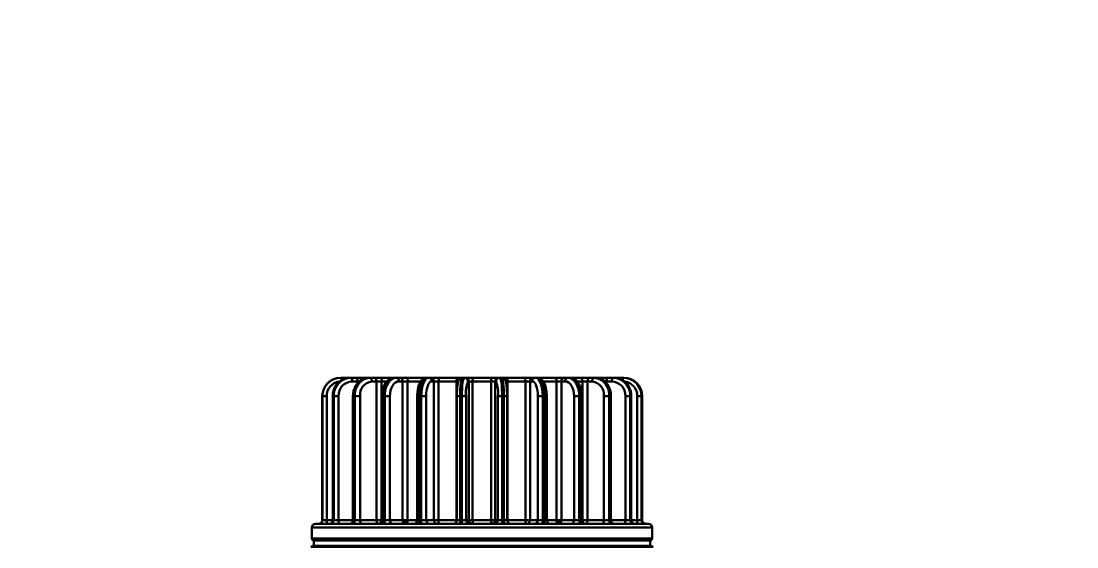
# Model space of a CAD drawing. Header units: millimetres. Extents: x 8 to 22425, y -1213 to 4973.
# Drawn here: x 2207.7 to 2493.1, y 1327.1 to 1469.3 of the extents above; entities that cross this region are included whole.
import ezdxf

# ---------------------------------------------------------------- set-up
doc = ezdxf.new("R2010")
doc.units = ezdxf.units.MM
doc.header["$PDSIZE"] = -1
doc.styles.get("Standard").update_dxf_attribs({"font": 'hyswlongfangsong.ttf'})
doc.dimstyles.new('ISO-25', dxfattribs={"dimscale": 25, "dimtxt": 3.5, "dimasz": 1.6, "dimexe": 1.25, "dimexo": 0.625, "dimtad": 1, "dimdec": 0, "dimzin": 9, "dimdsep": 46, "dimtxsty": 'Standard', "dimcen": 2.5, "dimadec": 0, "dimazin": 2, "dimtfac": 1, "dimtdec": 0, "dimtofl": 0, "dimtmove": 0, "dimatfit": 3, "dimfxl": 1, "dimarcsym": 0})

# ---------------------------------------------------------------- blocks, each defined once
blk = doc.blocks.new('*D104')
at = {"color": 0, "lineweight": -2, "transparency": 16777216}
blk.add_line((1084.44, 1294.96), (808.66, 1351.99), dxfattribs=at)
at = {"color": 0, "transparency": 16777216}
blk.add_solid([(810.01, 1358.52), (807.31, 1345.46), (769.48, 1360.09)], dxfattribs=at)
at = {"layer": 'Defpoints', "color": 0, "transparency": 16777216}
for p in [(769.48, 1360.09), (2482.24, 1005.88)]:
    blk.add_point(p, dxfattribs=at)
at = {"color": 0, "transparency": 16777216, "insert": (978.16, 1377.57), "char_height": 87.5, "attachment_point": 5, "rotation": 348.3156}
blk.add_mtext('R1749', dxfattribs=at)
blk = doc.blocks.new('*D152')
at = {"color": 0, "lineweight": -2, "transparency": 16777216}
blk.add_line((2450.69, 1005.88), (1713.38, 1005.88), dxfattribs=at)
blk.add_arc((2482.24, 1005.88), 737.61, 33.10748, 176.89252, dxfattribs=at)
at = {"color": 0, "transparency": 16777216}
for points in [[(3105.78, 1412.26), (3094.42, 1405.29), (3121.03, 1374.69)], [(1752.38, 1045.69), (1739.05, 1046.05), (1744.63, 1005.88)]]:
    blk.add_solid(points, dxfattribs=at)
at = {"layer": 'Defpoints', "color": 0, "transparency": 16777216}
for p in [(3996.92, 1880.38), (2610.33, 1732.29), (3006.19, 1308.38), (2466.32, 1005.88), (2482.24, 1005.88)]:
    blk.add_point(p, dxfattribs=at)
at = {"color": 0, "transparency": 16777216, "insert": (2216.04, 1757.1), "char_height": 87.5, "attachment_point": 5, "rotation": 19.5125}
blk.add_mtext('150°', dxfattribs=at)
blk = doc.blocks.new('*D154')
at = {"color": 0, "lineweight": -2, "transparency": 16777216}
for p, q in [((1471.02, 1400.45), (1881.36, 1240.34)), ((2482.24, 943.38), (2482.24, 1068.38)), ((2419.74, 1005.88), (2544.74, 1005.88))]:
    blk.add_line(p, q, dxfattribs=at)
at = {"color": 0, "transparency": 16777216}
blk.add_solid([(1883.79, 1246.55), (1878.94, 1234.13), (1918.63, 1225.8)], dxfattribs=at)
at = {"layer": 'Defpoints', "color": 0, "transparency": 16777216}
for p in [(1918.63, 1225.8), (2482.24, 1005.88)]:
    blk.add_point(p, dxfattribs=at)
at = {"color": 0, "transparency": 16777216, "insert": (1584.17, 1420.04), "char_height": 87.5, "attachment_point": 5, "rotation": 338.6848}
blk.add_mtext('R605', dxfattribs=at)

msp = doc.modelspace()

# ---------------------------------------------------------------- linework, layer by layer
at = {"color": 161, "lineweight": 30, "true_color": 0x67adff}
for p, q in [((2294.04, 1372.88), (2294.1, 1372.88)), ((2294.1, 1372.88), (2295.66, 1372.88)), ((2295.66, 1372.88), (2296.58, 1372.88)), ((2295.74, 1372.8), (2296.58, 1372.88)), ((2296.77, 1372.88), (2295.92, 1372.8)), ((2296.58, 1372.88), (2296.77, 1372.88)), ((2296.77, 1372.88), (2298.22, 1372.88)), ((2298.22, 1372.88), (2300.78, 1372.88)), ((2300.78, 1372.88), (2301.48, 1372.88)), ((2301.55, 1372.88), (2301.85, 1372.88)), ((2301.85, 1372.88), (2303.09, 1372.88)), ((2303.09, 1372.88), (2305.82, 1372.88)), ((2305.82, 1372.88), (2308.57, 1372.88)), ((2308.61, 1372.88), (2309, 1372.88)), ((2309, 1372.88), (2309.96, 1372.88)), ((2309.96, 1372.88), (2312.66, 1372.88)), ((2312.66, 1372.88), (2316.91, 1372.88)), ((2316.91, 1372.88), (2317.28, 1372.88)), ((2317.28, 1372.88), (2317.74, 1372.88)), ((2317.74, 1372.88), (2318.34, 1372.88)), ((2318.34, 1372.88), (2320.84, 1372.88)), ((2320.84, 1372.88), (2325.57, 1372.88)), ((2325.57, 1372.88), (2326.97, 1372.88)), ((2326.97, 1372.88), (2327.46, 1372.88)), ((2327.46, 1372.88), (2327.67, 1372.88)), ((2327.67, 1372.88), (2329.79, 1372.88)), ((2329.79, 1372.88), (2334.69, 1372.88)), ((2334.69, 1372.88), (2336.81, 1372.88)), ((2336.81, 1372.88), (2337.02, 1372.88)), ((2337.02, 1372.88), (2337.51, 1372.88)), ((2337.51, 1372.88), (2338.91, 1372.88)), ((2338.91, 1372.88), (2343.64, 1372.88)), ((2343.64, 1372.88), (2346.14, 1372.88)), ((2346.14, 1372.88), (2346.74, 1372.88)), ((2346.74, 1372.88), (2347.21, 1372.88)), ((2347.21, 1372.88), (2347.58, 1372.88)), ((2347.58, 1372.88), (2351.82, 1372.88)), ((2351.82, 1372.88), (2354.53, 1372.88)), ((2354.53, 1372.88), (2355.48, 1372.88)), ((2355.48, 1372.88), (2355.88, 1372.88)), ((2355.91, 1372.88), (2358.66, 1372.88)), ((2358.66, 1372.88), (2361.39, 1372.88)), ((2361.39, 1372.88), (2362.63, 1372.88)), ((2362.63, 1372.88), (2362.94, 1372.88)), ((2362.94, 1372.88), (2363.7, 1372.88)), ((2363.7, 1372.88), (2366.27, 1372.88)), ((2366.27, 1372.88), (2367.71, 1372.88)), ((2367.71, 1372.88), (2367.91, 1372.88)), ((2368.6, 1372.79), (2367.71, 1372.88)), ((2367.91, 1372.88), (2368.82, 1372.88)), ((2368.82, 1372.88), (2370.38, 1372.88)), ((2370.38, 1372.88), (2370.58, 1372.88)), ((2297.15, 1371.88), (2298.6, 1371.88)), ((2298.6, 1371.88), (2298.6, 1371.38)), ((2298.6, 1371.88), (2299.04, 1371.88)), ((2302.46, 1371.88), (2303.7, 1371.88)), ((2303.7, 1371.88), (2303.7, 1334.38)), ((2303.7, 1371.88), (2305.07, 1371.88)), ((2305.07, 1334.38), (2305.07, 1371.88)), ((2305.07, 1371.88), (2306.46, 1371.88)), ((2309.8, 1371.88), (2310.75, 1371.88)), ((2310.75, 1371.88), (2310.75, 1334.38)), ((2310.75, 1371.88), (2312.1, 1371.88)), ((2312.1, 1334.38), (2312.1, 1371.88)), ((2312.1, 1371.88), (2315.64, 1371.88)), ((2318.66, 1371.88), (2319.26, 1371.88)), ((2319.26, 1371.88), (2319.26, 1334.38)), ((2319.26, 1371.88), (2320.51, 1371.88)), ((2320.51, 1334.38), (2320.51, 1371.88)), ((2320.51, 1371.88), (2325.38, 1371.88)), ((2325.38, 1371.88), (2325.38, 1334.38)), ((2325.38, 1371.88), (2325.84, 1371.88)), ((2328.46, 1371.88), (2328.66, 1371.88)), ((2328.66, 1371.88), (2328.66, 1334.38)), ((2328.66, 1371.88), (2329.72, 1371.88)), ((2329.72, 1334.38), (2329.72, 1371.88)), ((2329.72, 1371.88), (2334.76, 1371.88)), ((2334.76, 1371.88), (2335.82, 1371.88)), ((2334.76, 1371.88), (2334.76, 1334.38)), ((2335.82, 1334.38), (2335.82, 1371.88)), ((2335.82, 1371.88), (2336.03, 1371.88)), ((2338.64, 1371.88), (2339.1, 1371.88)), ((2339.1, 1334.38), (2339.1, 1371.88)), ((2339.1, 1371.88), (2343.97, 1371.88)), ((2343.97, 1371.88), (2343.97, 1334.38)), ((2343.97, 1371.88), (2345.22, 1371.88)), ((2345.22, 1334.38), (2345.22, 1371.88)), ((2345.22, 1371.88), (2345.82, 1371.88)), ((2348.82, 1371.88), (2352.38, 1371.88)), ((2352.38, 1371.88), (2352.38, 1334.38)), ((2352.38, 1371.88), (2353.73, 1371.88)), ((2353.73, 1334.38), (2353.73, 1371.88)), ((2353.73, 1371.88), (2354.69, 1371.88)), ((2358.02, 1371.88), (2359.42, 1371.88)), ((2359.42, 1371.88), (2359.42, 1334.38)), ((2359.42, 1371.88), (2360.78, 1371.88)), ((2360.78, 1334.38), (2360.78, 1371.88)), ((2360.78, 1371.88), (2362.02, 1371.88)), ((2365.43, 1371.88), (2365.88, 1371.88)), ((2365.88, 1371.88), (2367.33, 1371.88)), ((2365.88, 1371.37), (2365.88, 1371.88)), ((2289.07, 1367.88), (2289.07, 1334.38)), ((2289.07, 1367.88), (2289.08, 1367.88)), ((2289.08, 1367.88), (2289.15, 1367.88)), ((2289.08, 1334.38), (2289.08, 1367.88)), ((2289.15, 1367.88), (2290.27, 1367.88)), ((2289.15, 1367.88), (2289.15, 1334.38)), ((2290.27, 1334.38), (2290.27, 1367.88)), ((2291.88, 1367.88), (2291.88, 1334.38)), ((2291.88, 1367.88), (2291.96, 1367.88)), ((2291.96, 1334.38), (2291.96, 1367.88)), ((2291.96, 1367.88), (2292.15, 1367.88)), ((2292.15, 1367.88), (2293.45, 1367.88)), ((2292.15, 1367.88), (2292.15, 1334.38)), ((2293.45, 1334.38), (2293.45, 1367.88)), ((2297.37, 1367.88), (2297.37, 1334.38)), ((2297.37, 1367.88), (2297.58, 1367.88)), ((2297.58, 1367.88), (2297.88, 1367.88)), ((2297.58, 1334.38), (2297.58, 1367.88)), ((2297.88, 1367.88), (2299.28, 1367.88)), ((2297.88, 1367.88), (2297.88, 1334.38)), ((2299.28, 1334.38), (2299.28, 1367.88)), ((2305.17, 1367.88), (2305.17, 1334.38)), ((2305.17, 1367.88), (2305.56, 1367.88)), ((2305.56, 1367.88), (2305.96, 1367.88)), ((2305.56, 1334.38), (2305.56, 1367.88)), ((2305.96, 1367.88), (2305.96, 1334.38)), ((2305.96, 1367.88), (2307.36, 1367.88)), ((2307.36, 1334.38), (2307.36, 1367.88)), ((2314.75, 1367.88), (2314.75, 1334.38)), ((2314.75, 1367.88), (2315.36, 1367.88)), ((2315.36, 1367.88), (2315.83, 1367.88)), ((2315.36, 1334.38), (2315.36, 1367.88)), ((2315.83, 1367.88), (2317.13, 1367.88)), ((2315.83, 1367.88), (2315.83, 1334.38)), ((2317.13, 1334.38), (2317.13, 1367.88)), ((2325.45, 1367.88), (2325.45, 1334.38)), ((2325.45, 1367.88), (2326.32, 1367.88)), ((2326.32, 1334.38), (2326.32, 1367.88)), ((2326.32, 1367.88), (2326.81, 1367.88)), ((2326.81, 1367.88), (2327.93, 1367.88)), ((2326.81, 1367.88), (2326.81, 1334.38)), ((2327.93, 1334.38), (2327.93, 1367.88)), ((2336.55, 1367.88), (2337.67, 1367.88)), ((2336.55, 1367.88), (2336.55, 1334.38)), ((2337.67, 1334.38), (2337.67, 1367.88)), ((2337.67, 1367.88), (2338.17, 1367.88)), ((2338.17, 1367.88), (2338.17, 1334.38)), ((2338.17, 1367.88), (2339.04, 1367.88)), ((2339.04, 1334.38), (2339.04, 1367.88)), ((2347.35, 1367.88), (2348.66, 1367.88)), ((2347.35, 1367.88), (2347.35, 1334.38)), ((2348.66, 1334.38), (2348.66, 1367.88)), ((2348.66, 1367.88), (2349.12, 1367.88)), ((2349.12, 1367.88), (2349.12, 1334.38)), ((2349.12, 1367.88), (2349.74, 1367.88)), ((2349.74, 1334.38), (2349.74, 1367.88)), ((2357.12, 1367.88), (2357.12, 1334.38)), ((2357.12, 1367.88), (2358.52, 1367.88)), ((2358.52, 1334.38), (2358.52, 1367.88)), ((2358.52, 1367.88), (2358.92, 1367.88)), ((2358.92, 1367.88), (2358.92, 1334.38)), ((2358.92, 1367.88), (2359.31, 1367.88)), ((2359.31, 1334.38), (2359.31, 1367.88)), ((2365.2, 1367.88), (2366.6, 1367.88)), ((2365.2, 1367.88), (2365.2, 1334.38)), ((2366.6, 1334.38), (2366.6, 1367.88)), ((2366.6, 1367.88), (2366.9, 1367.88)), ((2366.9, 1367.88), (2366.9, 1334.38)), ((2366.9, 1367.88), (2367.11, 1367.88)), ((2367.11, 1334.38), (2367.11, 1367.88)), ((2371.03, 1367.88), (2372.33, 1367.88)), ((2371.03, 1367.88), (2371.03, 1334.38)), ((2372.33, 1334.38), (2372.33, 1367.88)), ((2372.33, 1367.88), (2372.53, 1367.88)), ((2372.53, 1367.88), (2372.53, 1334.38)), ((2372.53, 1367.88), (2372.6, 1367.88)), ((2372.6, 1334.38), (2372.6, 1367.88)), ((2374.21, 1367.88), (2375.34, 1367.88)), ((2374.21, 1367.88), (2374.21, 1334.38)), ((2375.34, 1334.38), (2375.34, 1367.88)), ((2375.34, 1367.88), (2375.53, 1367.88)), ((2375.53, 1334.38), (2375.53, 1367.88)), ((2287.24, 1333.38), (2377.24, 1333.38)), ((2289.08, 1334.38), (2289.07, 1334.38)), ((2289.15, 1334.38), (2289.08, 1334.38)), ((2290.27, 1334.38), (2289.15, 1334.38)), ((2291.88, 1334.38), (2290.27, 1334.38)), ((2291.96, 1334.38), (2291.88, 1334.38)), ((2292.15, 1334.38), (2291.96, 1334.38)), ((2293.45, 1334.38), (2292.15, 1334.38)), ((2297.37, 1334.38), (2293.45, 1334.38)), ((2297.58, 1334.38), (2297.37, 1334.38)), ((2297.88, 1334.38), (2297.58, 1334.38)), ((2299.28, 1334.38), (2297.88, 1334.38)), ((2303.7, 1334.38), (2299.28, 1334.38)), ((2305.07, 1334.38), (2303.7, 1334.38)), ((2305.56, 1334.38), (2305.17, 1334.38)), ((2305.96, 1334.38), (2305.56, 1334.38)), ((2307.36, 1334.38), (2305.96, 1334.38)), ((2310.75, 1334.38), (2307.36, 1334.38)), ((2312.1, 1334.38), (2310.75, 1334.38)), ((2311.74, 1334.38), (2311.74, 1333.45)), ((2314.75, 1334.38), (2312.1, 1334.38)), ((2315.36, 1334.38), (2314.75, 1334.38)), ((2315.83, 1334.38), (2315.36, 1334.38)), ((2317.13, 1334.38), (2315.83, 1334.38)), ((2319.26, 1334.38), (2317.13, 1334.38)), ((2320.51, 1334.38), (2319.26, 1334.38)), ((2325.38, 1334.38), (2320.51, 1334.38)), ((2325.45, 1334.38), (2325.38, 1334.38)), ((2326.32, 1334.38), (2325.45, 1334.38)), ((2326.81, 1334.38), (2326.32, 1334.38)), ((2327.93, 1334.38), (2326.81, 1334.38)), ((2328.66, 1334.38), (2327.93, 1334.38)), ((2329.72, 1334.38), (2328.66, 1334.38)), ((2334.76, 1334.38), (2329.72, 1334.38)), ((2335.82, 1334.38), (2334.76, 1334.38)), ((2336.55, 1334.38), (2335.82, 1334.38)), ((2337.67, 1334.38), (2336.55, 1334.38)), ((2338.17, 1334.38), (2337.67, 1334.38)), ((2339.04, 1334.38), (2338.17, 1334.38)), ((2339.1, 1334.38), (2339.04, 1334.38)), ((2343.97, 1334.38), (2339.1, 1334.38)), ((2345.22, 1334.38), (2343.97, 1334.38)), ((2347.35, 1334.38), (2345.22, 1334.38)), ((2348.66, 1334.38), (2347.35, 1334.38)), ((2349.12, 1334.38), (2348.66, 1334.38)), ((2349.74, 1334.38), (2349.12, 1334.38)), ((2352.38, 1334.38), (2349.74, 1334.38)), ((2353.73, 1334.38), (2352.38, 1334.38)), ((2352.74, 1333.45), (2352.74, 1334.38)), ((2357.12, 1334.38), (2353.73, 1334.38)), ((2358.52, 1334.38), (2357.12, 1334.38)), ((2358.92, 1334.38), (2358.52, 1334.38)), ((2359.31, 1334.38), (2358.92, 1334.38)), ((2360.78, 1334.38), (2359.42, 1334.38)), ((2365.2, 1334.38), (2360.78, 1334.38)), ((2366.6, 1334.38), (2365.2, 1334.38)), ((2366.9, 1334.38), (2366.6, 1334.38)), ((2367.11, 1334.38), (2366.9, 1334.38)), ((2371.03, 1334.38), (2367.11, 1334.38)), ((2372.33, 1334.38), (2371.03, 1334.38)), ((2372.53, 1334.38), (2372.33, 1334.38)), ((2372.6, 1334.38), (2372.53, 1334.38)), ((2374.21, 1334.38), (2372.6, 1334.38)), ((2375.34, 1334.38), (2374.21, 1334.38)), ((2375.53, 1334.38), (2375.34, 1334.38)), ((2286.24, 1332.38), (2378.24, 1332.38)), ((2286.24, 1329.38), (2286.24, 1332.38)), ((2378.24, 1329.38), (2378.24, 1332.38)), ((2286, 1327.13), (2378.48, 1327.13)), ((2378.24, 1329.38), (2286.24, 1329.38)), ((2286.46, 1327.38), (2378.02, 1327.38)), ((2377.74, 1328.88), (2286.74, 1328.88)), ((2286.74, 1328.88), (2286.74, 1327.38)), ((2377.74, 1328.88), (2377.74, 1327.38))]:
    msp.add_line(p, q, dxfattribs=at)
at = {"color": 161, "lineweight": 30, "true_color": 0x67adff, "flags": 128}
for points in [[(2297.15, 1371.88), (2297.14, 1372.08), (2297.12, 1372.27), (2297.09, 1372.44), (2297.04, 1372.59), (2296.98, 1372.71), (2296.91, 1372.81), (2296.84, 1372.86), (2296.77, 1372.88)], [(2298.22, 1372.88), (2298.29, 1372.86), (2298.36, 1372.81), (2298.43, 1372.71), (2298.49, 1372.59), (2298.53, 1372.44), (2298.57, 1372.27), (2298.59, 1372.08), (2298.6, 1371.88)], [(2302.46, 1371.88), (2302.45, 1372.08), (2302.41, 1372.27), (2302.36, 1372.44), (2302.28, 1372.59), (2302.19, 1372.71), (2302.08, 1372.81), (2301.97, 1372.86), (2301.85, 1372.88)], [(2303.09, 1372.88), (2303.21, 1372.86), (2303.33, 1372.81), (2303.43, 1372.71), (2303.52, 1372.59), (2303.6, 1372.44), (2303.66, 1372.27), (2303.69, 1372.08), (2303.7, 1371.88)], [(2305.56, 1367.88), (2305.62, 1368.86), (2305.79, 1369.8), (2306.07, 1370.66), (2306.45, 1371.42), (2306.91, 1372.04), (2307.44, 1372.5), (2308.01, 1372.79), (2308.61, 1372.88)], [(2309, 1372.88), (2308.41, 1372.79), (2307.84, 1372.5), (2307.31, 1372.04), (2306.85, 1371.42), (2306.47, 1370.66), (2306.19, 1369.8), (2306.02, 1368.86), (2305.96, 1367.88)], [(2312.66, 1372.88), (2312.55, 1372.86), (2312.45, 1372.81), (2312.35, 1372.71), (2312.27, 1372.59), (2312.2, 1372.44), (2312.15, 1372.27), (2312.11, 1372.08), (2312.1, 1371.88)], [(2315.36, 1367.88), (2315.4, 1368.86), (2315.51, 1369.8), (2315.69, 1370.66), (2315.92, 1371.42), (2316.21, 1372.04), (2316.54, 1372.5), (2316.9, 1372.79), (2317.28, 1372.88)], [(2317.74, 1372.88), (2317.37, 1372.79), (2317.01, 1372.5), (2316.68, 1372.04), (2316.39, 1371.42), (2316.15, 1370.66), (2315.97, 1369.8), (2315.86, 1368.86), (2315.83, 1367.88)], [(2320.84, 1372.88), (2320.77, 1372.86), (2320.71, 1372.81), (2320.66, 1372.71), (2320.61, 1372.59), (2320.57, 1372.44), (2320.54, 1372.27), (2320.52, 1372.08), (2320.51, 1371.88)], [(2326.32, 1367.88), (2326.33, 1368.86), (2326.37, 1369.8), (2326.43, 1370.66), (2326.51, 1371.42), (2326.61, 1372.04), (2326.72, 1372.5), (2326.84, 1372.79), (2326.97, 1372.88)], [(2327.46, 1372.88), (2327.34, 1372.79), (2327.21, 1372.5), (2327.1, 1372.04), (2327, 1371.42), (2326.92, 1370.66), (2326.86, 1369.8), (2326.82, 1368.86), (2326.81, 1367.88)], [(2337.67, 1367.88), (2337.66, 1368.86), (2337.62, 1369.8), (2337.56, 1370.66), (2337.48, 1371.42), (2337.38, 1372.04), (2337.27, 1372.5), (2337.15, 1372.79), (2337.02, 1372.88)], [(2337.51, 1372.88), (2337.64, 1372.79), (2337.76, 1372.5), (2337.88, 1372.04), (2337.98, 1371.42), (2338.06, 1370.66), (2338.12, 1369.8), (2338.15, 1368.86), (2338.17, 1367.88)], [(2343.64, 1372.88), (2343.71, 1372.86), (2343.77, 1372.81), (2343.83, 1372.71), (2343.87, 1372.59), (2343.91, 1372.44), (2343.95, 1372.27), (2343.96, 1372.08), (2343.97, 1371.88)], [(2348.66, 1367.88), (2348.62, 1368.86), (2348.51, 1369.8), (2348.33, 1370.66), (2348.1, 1371.42), (2347.81, 1372.04), (2347.48, 1372.5), (2347.12, 1372.79), (2346.74, 1372.88)], [(2347.21, 1372.88), (2347.58, 1372.79), (2347.94, 1372.5), (2348.27, 1372.04), (2348.56, 1371.42), (2348.8, 1370.66), (2348.97, 1369.8), (2349.08, 1368.86), (2349.12, 1367.88)], [(2347.54, 1372.82), (2347.39, 1372.86), (2347.21, 1372.88)], [(2351.82, 1372.88), (2351.93, 1372.86), (2352.03, 1372.81), (2352.13, 1372.71), (2352.22, 1372.59), (2352.29, 1372.44), (2352.34, 1372.27), (2352.37, 1372.08), (2352.38, 1371.88)], [(2358.52, 1367.88), (2358.47, 1368.86), (2358.29, 1369.8), (2358.01, 1370.66), (2357.63, 1371.42), (2357.17, 1372.04), (2356.65, 1372.5), (2356.07, 1372.79), (2355.48, 1372.88)], [(2355.88, 1372.88), (2356.47, 1372.79), (2357.04, 1372.5), (2357.57, 1372.04), (2358.03, 1371.42), (2358.41, 1370.66), (2358.69, 1369.8), (2358.86, 1368.86), (2358.92, 1367.88)], [(2360.78, 1371.88), (2360.79, 1372.08), (2360.83, 1372.27), (2360.88, 1372.44), (2360.96, 1372.59), (2361.05, 1372.71), (2361.16, 1372.81), (2361.27, 1372.86), (2361.39, 1372.88)], [(2362.63, 1372.88), (2362.51, 1372.86), (2362.4, 1372.81), (2362.3, 1372.71), (2362.2, 1372.59), (2362.13, 1372.44), (2362.07, 1372.27), (2362.04, 1372.08), (2362.02, 1371.88)], [(2365.88, 1371.88), (2365.89, 1372.08), (2365.91, 1372.27), (2365.95, 1372.44), (2366, 1372.59), (2366.05, 1372.71), (2366.12, 1372.81), (2366.19, 1372.86), (2366.27, 1372.88)], [(2367.71, 1372.88), (2367.64, 1372.86), (2367.57, 1372.81), (2367.5, 1372.71), (2367.44, 1372.59), (2367.4, 1372.44), (2367.36, 1372.27), (2367.34, 1372.08), (2367.33, 1371.88)], [(2367.91, 1372.88), (2368.81, 1372.79), (2368.81, 1372.79)], [(2309.8, 1371.88), (2309.32, 1371.81), (2308.86, 1371.58), (2308.44, 1371.21), (2308.07, 1370.71), (2307.77, 1370.1), (2307.55, 1369.41), (2307.41, 1368.66), (2307.36, 1367.88)], [(2318.66, 1371.88), (2318.36, 1371.81), (2318.08, 1371.58), (2317.81, 1371.21), (2317.58, 1370.71), (2317.39, 1370.1), (2317.25, 1369.41), (2317.16, 1368.66), (2317.13, 1367.88)], [(2347.35, 1367.88), (2347.32, 1368.66), (2347.23, 1369.41), (2347.09, 1370.1), (2346.9, 1370.71), (2346.67, 1371.21), (2346.41, 1371.58), (2346.12, 1371.81), (2345.82, 1371.88)], [(2357.12, 1367.88), (2357.08, 1368.66), (2356.94, 1369.41), (2356.71, 1370.1), (2356.41, 1370.71), (2356.04, 1371.21), (2355.62, 1371.58), (2355.16, 1371.81), (2354.69, 1371.88)], [(2288.27, 1333.4), (2288.27, 1333.4), (2288.07, 1333.38)], [(2293.84, 1333.38), (2293.76, 1333.4), (2293.69, 1333.46), (2293.62, 1333.55), (2293.57, 1333.68), (2293.52, 1333.83), (2293.48, 1334), (2293.46, 1334.19), (2293.45, 1334.38)], [(2299.89, 1333.38), (2299.77, 1333.4), (2299.66, 1333.46), (2299.56, 1333.55), (2299.46, 1333.68), (2299.39, 1333.83), (2299.33, 1334), (2299.3, 1334.19), (2299.28, 1334.38)], [(2304.95, 1333.38), (2305.07, 1333.4), (2305.19, 1333.46), (2305.29, 1333.55), (2305.38, 1333.68), (2305.46, 1333.83), (2305.52, 1334), (2305.55, 1334.19), (2305.56, 1334.38)], [(2305.96, 1334.38), (2305.95, 1334.19), (2305.91, 1334), (2305.86, 1333.83), (2305.78, 1333.68), (2305.69, 1333.55), (2305.58, 1333.46), (2305.47, 1333.4), (2305.35, 1333.38)], [(2310.8, 1334.04), (2310.82, 1334.19), (2310.84, 1334.38)], [(2311.54, 1333.38), (2311.65, 1333.4), (2311.76, 1333.46), (2311.85, 1333.55), (2311.94, 1333.68), (2312.01, 1333.83), (2312.06, 1334), (2312.09, 1334.19), (2312.1, 1334.38)], [(2314.98, 1333.38), (2315.06, 1333.4), (2315.13, 1333.46), (2315.19, 1333.55), (2315.25, 1333.68), (2315.3, 1333.83), (2315.33, 1334), (2315.36, 1334.19), (2315.36, 1334.38)], [(2315.83, 1334.38), (2315.82, 1334.19), (2315.8, 1334), (2315.76, 1333.83), (2315.71, 1333.68), (2315.66, 1333.55), (2315.59, 1333.46), (2315.52, 1333.4), (2315.44, 1333.38)], [(2320.19, 1333.38), (2320.25, 1333.4), (2320.31, 1333.46), (2320.37, 1333.55), (2320.42, 1333.68), (2320.46, 1333.83), (2320.49, 1334), (2320.51, 1334.19), (2320.51, 1334.38)], [(2344.3, 1333.38), (2344.23, 1333.4), (2344.17, 1333.46), (2344.11, 1333.55), (2344.07, 1333.68), (2344.02, 1333.83), (2343.99, 1334), (2343.98, 1334.19), (2343.97, 1334.38)], [(2349.04, 1333.38), (2348.97, 1333.4), (2348.89, 1333.46), (2348.83, 1333.55), (2348.77, 1333.68), (2348.72, 1333.83), (2348.69, 1334), (2348.66, 1334.19), (2348.66, 1334.38)], [(2349.12, 1334.38), (2349.13, 1334.19), (2349.15, 1334), (2349.18, 1333.83), (2349.23, 1333.68), (2349.29, 1333.55), (2349.36, 1333.46), (2349.43, 1333.4), (2349.5, 1333.38)], [(2352.94, 1333.38), (2352.83, 1333.4), (2352.72, 1333.46), (2352.63, 1333.55), (2352.54, 1333.68), (2352.47, 1333.83), (2352.42, 1334), (2352.39, 1334.19), (2352.38, 1334.38)], [(2353.68, 1334.04), (2353.66, 1334.19), (2353.65, 1334.38)], [(2359.13, 1333.38), (2359.01, 1333.4), (2358.9, 1333.46), (2358.79, 1333.55), (2358.7, 1333.68), (2358.63, 1333.83), (2358.57, 1334), (2358.54, 1334.19), (2358.52, 1334.38)], [(2358.92, 1334.38), (2358.93, 1334.19), (2358.97, 1334), (2359.02, 1333.83), (2359.1, 1333.68), (2359.19, 1333.55), (2359.3, 1333.46), (2359.41, 1333.4), (2359.53, 1333.38)], [(2365.2, 1334.38), (2365.19, 1334.19), (2365.15, 1334), (2365.1, 1333.83), (2365.02, 1333.68), (2364.93, 1333.55), (2364.82, 1333.46), (2364.71, 1333.4), (2364.59, 1333.38)], [(2371.03, 1334.38), (2371.02, 1334.19), (2371, 1334), (2370.96, 1333.83), (2370.92, 1333.68), (2370.86, 1333.55), (2370.79, 1333.46), (2370.72, 1333.4), (2370.65, 1333.38)]]:
    msp.add_lwpolyline(points, dxfattribs=at)
at = {"lineweight": 30}
msp.add_arc((2482.24, 1005.88), 605, 30, 330, dxfattribs=at)
at = {"color": 161, "lineweight": 30, "true_color": 0x67adff}
for centre, radius, start, end in [((2294.06, 1367.9), 4.98, 90.2473, 180.245), ((2294.12, 1367.9), 4.98, 90.2472, 180.2451), ((2296.84, 1368.04), 4.88, 103.0065, 181.8751), ((2297.03, 1368.04), 4.88, 103.139, 181.8709), ((2293.02, 1372.32), 1.22, 352.7418, 27.1649), ((2302.13, 1368.35), 4.57, 97.3341, 185.8122), ((2302.43, 1368.35), 4.57, 97.3339, 185.8124), ((2300.79, 1372.01), 0.869, 90.9618, 141.0599), ((2305.96, 1371.99), 0.904, 99.0698, 186.8355), ((2308.89, 1371.98), 0.915, 354.1852, 82.6675), ((2309.84, 1371.98), 0.915, 354.1872, 82.6655), ((2316.93, 1372.61), 0.276, 94.672, 140.1311), ((2317.7, 1371.92), 0.964, 357.8237, 87.6442), ((2318.3, 1371.92), 0.964, 357.8223, 87.6447), ((2326.84, 1372.12), 1.47, 149.0157, 189.4056), ((2327.46, 1371.89), 0.996, 359.7545, 89.7525), ((2327.66, 1371.89), 0.996, 359.7545, 89.7525), ((2333.35, 1372.13), 3.63, 168.0646, 183.9282), ((2331.14, 1372.13), 3.63, 356.0754, 11.9318), ((2336.82, 1371.89), 0.996, 90.247, 180.2469), ((2337.02, 1371.89), 0.996, 90.247, 180.2469), ((2337.65, 1372.12), 1.47, 350.5956, 30.9831), ((2346.18, 1371.92), 0.964, 92.3558, 182.1763), ((2346.78, 1371.92), 0.964, 92.3567, 182.1763), ((2347.55, 1372.6), 0.28, 38.3698, 85.1115), ((2354.64, 1371.98), 0.915, 97.3331, 185.8142), ((2355.6, 1371.98), 0.915, 97.3345, 185.8128), ((2358.52, 1371.99), 0.904, 353.1665, 80.9293), ((2362.05, 1368.35), 4.57, 354.1878, 82.6659), ((2362.35, 1368.35), 4.57, 354.1878, 82.666), ((2363.69, 1372.01), 0.869, 39.0632, 89.0368), ((2367.45, 1368.04), 4.89, 358.1409, 76.4419), ((2368.91, 1372.77), 0.14, 127.1456, 170.3188), ((2367.58, 1368), 4.94, 358.6616, 75.6245), ((2371.88, 1372.25), 1.62, 157.1581, 182.9807), ((2370.36, 1367.9), 4.98, 359.755, 89.7528), ((2370.55, 1367.9), 4.98, 359.7549, 89.7529), ((2294.26, 1367.9), 3.99, 99.1581, 180.2186), ((2297.31, 1368.03), 3.86, 92.3549, 182.1764), ((2302.93, 1368.25), 3.66, 97.3333, 185.8127), ((2335.99, 1368.87), 8.11, 158.1668, 186.9599), ((2328.5, 1368.87), 8.11, 353.0406, 21.8326), ((2361.56, 1368.25), 3.66, 354.1873, 82.6668), ((2367.17, 1368.03), 3.86, 357.8236, 87.6451), ((2370.23, 1367.9), 3.99, 359.7814, 80.8814), ((2287.24, 1332.38), 1, 90, 180), ((2288.09, 1334.38), 0.996, 270.2475, 0.2438), ((2288.15, 1334.38), 0.996, 270.2475, 0.2438), ((2288.07, 1334.38), 1, 291.6168, 0), ((2292.28, 1334.14), 2.03, 173.0413, 201.8313), ((2290.88, 1334.38), 1, 270, 0), ((2290.99, 1334.35), 0.964, 272.3553, 2.176), ((2291.18, 1334.35), 0.964, 272.3553, 2.176), ((2296.37, 1334.38), 1, 270, 0), ((2296.67, 1334.29), 0.915, 277.334, 5.8116), ((2296.97, 1334.29), 0.915, 277.3344, 5.8112), ((2304.61, 1334.23), 0.918, 170.7245, 247.5693), ((2304.17, 1334.38), 1, 270, 0), ((2303.94, 1334.35), 1.12, 315.528, 1.5809), ((2308.27, 1334.29), 0.915, 174.1888, 262.6656), ((2311.66, 1334.29), 0.915, 174.1884, 262.666), ((2310.24, 1334.38), 1, 316.5792, 0), ((2313.75, 1334.38), 1, 270, 0), ((2318.1, 1334.35), 0.964, 177.824, 267.6447), ((2320.23, 1334.35), 0.964, 177.8254, 267.6442), ((2324.45, 1334.38), 1, 270, 0), ((2320.58, 1334.37), 4.8, 355.4042, 0.1127), ((2324.3, 1334.14), 2.03, 338.1661, 6.9614), ((2324.8, 1334.14), 2.03, 338.1674, 6.9584), ((2328.93, 1334.38), 0.996, 179.7562, 269.7525), ((2329.66, 1334.38), 0.996, 179.7548, 269.7538), ((2326.1, 1334.13), 3.63, 348.0682, 3.9244), ((2338.38, 1334.13), 3.63, 176.072, 191.9354), ((2334.83, 1334.38), 0.996, 270.2475, 0.2438), ((2335.55, 1334.38), 0.996, 270.2475, 0.2438), ((2339.68, 1334.14), 2.03, 173.0413, 201.8313), ((2340.18, 1334.14), 2.03, 173.0416, 201.8326), ((2340.04, 1334.38), 1, 180, 270), ((2343.9, 1334.37), 4.8, 179.8873, 184.5958), ((2344.26, 1334.35), 0.964, 272.3553, 2.176), ((2346.39, 1334.35), 0.964, 272.3558, 2.1746), ((2350.74, 1334.38), 1, 180, 270), ((2352.82, 1334.29), 0.915, 277.3344, 5.8112), ((2354.24, 1334.38), 1, 180, 223.4208), ((2356.21, 1334.29), 0.915, 277.334, 5.8116), ((2360.31, 1334.38), 1, 180, 270), ((2360.53, 1334.35), 1.11, 178.1225, 224.7686), ((2359.87, 1334.23), 0.918, 292.4328, 9.2735), ((2367.51, 1334.29), 0.915, 174.1878, 262.6666), ((2367.81, 1334.29), 0.915, 174.188, 262.6663), ((2368.11, 1334.38), 1, 180, 270), ((2373.3, 1334.35), 0.964, 177.8247, 267.6445), ((2373.49, 1334.35), 0.964, 177.8247, 267.6445), ((2373.6, 1334.38), 1, 180, 270), ((2372.2, 1334.14), 2.03, 338.1687, 6.9579), ((2376.33, 1334.38), 0.996, 179.7555, 269.7532), ((2376.53, 1334.38), 0.996, 179.7562, 269.7525), ((2377.24, 1332.38), 1, 0, 90), ((2288.64, 1322.88), 5, 115.8419, 121.7883), ((2286.74, 1329.38), 0.5, 180, 270), ((2377.74, 1329.38), 0.5, 270, 0), ((2375.84, 1322.88), 5, 58.2117, 64.1581)]:
    msp.add_arc(centre, radius, start, end, dxfattribs=at)
for points, knots in [([(2295.71, 1372.78), (2295.39, 1372.7), (2294.67, 1372.52), (2293.7, 1371.9), (2292.85, 1371.02), (2292.24, 1369.94), (2291.93, 1368.86), (2291.89, 1368.16), (2291.88, 1367.88)], [0, 0, 0, 0, 0.153335, 0.333427, 0.514055, 0.695594, 0.878104, 1, 1, 1, 1]), ([(2301.55, 1372.88), (2301.33, 1372.87), (2300.76, 1372.84), (2299.88, 1372.52), (2298.98, 1371.9), (2298.24, 1371.03), (2297.7, 1369.95), (2297.41, 1368.87), (2297.38, 1368.17), (2297.37, 1367.88)], [0, 0, 0, 0, 0.095971, 0.251237, 0.406858, 0.564811, 0.72561, 0.888493, 1, 1, 1, 1]), ([(2308.61, 1372.88), (2308.41, 1372.87), (2307.92, 1372.83), (2307.18, 1372.5), (2306.47, 1371.89), (2305.88, 1371.04), (2305.44, 1369.99), (2305.21, 1368.9), (2305.18, 1368.18), (2305.17, 1367.88)], [0, 0, 0, 0, 0.099687, 0.246054, 0.394541, 0.551507, 0.715859, 0.882357, 1, 1, 1, 1]), ([(2317.28, 1372.88), (2317.08, 1372.86), (2316.65, 1372.81), (2316.1, 1372.44), (2315.63, 1371.89), (2315.24, 1371.1), (2314.94, 1370.07), (2314.77, 1368.95), (2314.75, 1368.21), (2314.75, 1367.88)], [0, 0, 0, 0, 0.108836, 0.231958, 0.363934, 0.522119, 0.697199, 0.867319, 1, 1, 1, 1]), ([(2326.97, 1372.88), (2326.82, 1372.86), (2326.54, 1372.83), (2326.23, 1372.61), (2326.02, 1372.35), (2325.86, 1372.05), (2325.73, 1371.62), (2325.61, 1370.95), (2325.51, 1370), (2325.46, 1368.96), (2325.45, 1368.22), (2325.45, 1367.88)], [0, 0, 0, 0, 0.069506, 0.127348, 0.184969, 0.256901, 0.37134, 0.537534, 0.694364, 0.858941, 1, 1, 1, 1]), ([(2339.04, 1367.88), (2339.04, 1368.08), (2339.03, 1368.67), (2338.99, 1369.62), (2338.91, 1370.64), (2338.78, 1371.49), (2338.64, 1372.03), (2338.39, 1372.48), (2338.03, 1372.78), (2337.72, 1372.88), (2337.55, 1372.88), (2337.51, 1372.88)], [0, 0, 0, 0, 0.083912, 0.245082, 0.407655, 0.573697, 0.752728, 0.85163, 0.918889, 0.985508, 1, 1, 1, 1]), ([(2349.74, 1367.88), (2349.73, 1368.1), (2349.72, 1368.72), (2349.6, 1369.73), (2349.34, 1370.83), (2348.95, 1371.73), (2348.46, 1372.37), (2347.87, 1372.8), (2347.42, 1372.86), (2347.21, 1372.88)], [0, 0, 0, 0, 0.087093, 0.253586, 0.422691, 0.597991, 0.753982, 0.882992, 1, 1, 1, 1]), ([(2359.31, 1367.88), (2359.31, 1368.11), (2359.29, 1368.75), (2359.1, 1369.8), (2358.67, 1370.93), (2358.07, 1371.84), (2357.33, 1372.48), (2356.59, 1372.83), (2356.09, 1372.87), (2355.88, 1372.88)], [0, 0, 0, 0, 0.089203, 0.256161, 0.425239, 0.59734, 0.749555, 0.893779, 1, 1, 1, 1]), ([(2367.11, 1367.88), (2367.1, 1368.12), (2367.08, 1368.77), (2366.83, 1369.83), (2366.3, 1370.95), (2365.53, 1371.88), (2364.58, 1372.54), (2363.68, 1372.85), (2363.13, 1372.87), (2362.94, 1372.88)], [0, 0, 0, 0, 0.091059, 0.255944, 0.421914, 0.588171, 0.753269, 0.915235, 1, 1, 1, 1]), ([(2372.6, 1367.88), (2372.59, 1368.12), (2372.57, 1368.78), (2372.28, 1369.84), (2371.68, 1370.95), (2370.83, 1371.86), (2369.86, 1372.5), (2369.16, 1372.68), (2368.84, 1372.76)], [0, 0, 0, 0, 0.105888, 0.2916, 0.477802, 0.663759, 0.848993, 1, 1, 1, 1]), ([(2311.23, 1333.47), (2311.23, 1333.52), (2311.23, 1333.77), (2311.24, 1334.1), (2311.24, 1334.27), (2311.24, 1334.36)], [0, 0, 0, 0, 0.095606, 0.538926, 1, 1, 1, 1]), ([(2311.24, 1333.38), (2311.24, 1333.58), (2311.24, 1333.81), (2311.24, 1333.92), (2311.24, 1333.94)], [0, 0, 0, 0, 0.855733, 1, 1, 1, 1]), ([(2353.24, 1334.21), (2353.24, 1334.08), (2353.24, 1333.88), (2353.24, 1333.5), (2353.24, 1333.38)], [0, 0, 0, 0, 0.703156, 1, 1, 1, 1]), ([(2353.3, 1333.93), (2353.29, 1333.87), (2353.29, 1333.78), (2353.29, 1333.57), (2353.28, 1333.49)], [0, 0, 0, 0, 0.6111112, 1, 1, 1, 1]), ([(2353.29, 1333.98), (2353.29, 1333.97), (2353.31, 1333.85), (2353.37, 1333.72), (2353.42, 1333.61)], [0, 0, 0, 0, 0.120661, 1, 1, 1, 1])]:
    msp.add_open_spline(points, degree=3, knots=knots, dxfattribs=at)

# ---------------------------------------------------------------- dimensions: what is measured, and where the dimension line sits
dim = msp.add_angular_dim_2l(base=(2610.33, 1732.29), line1=((2482.24, 1005.88), (2466.32, 1005.88)), line2=((3006.19, 1308.38), (3996.92, 1880.38)), dimstyle='ISO-25')
dim.commit()
dim.dimension.update_dxf_attribs({"geometry": '*D152', "text_midpoint": (2235.87, 1701.13), "dimtype": 162})
for mpoint, picture, middle in [((1918.63, 1225.8), '*D154', (1562.58, 1364.72)), ((769.48, 1360.09), '*D104', (966.13, 1319.42))]:
    dim = msp.add_radius_dim(center=(2482.24, 1005.88), mpoint=mpoint, dimstyle='ISO-25')
    dim.commit()
    dim.dimension.update_dxf_attribs({"geometry": picture, "text_midpoint": middle, "dimtype": 164})

doc.saveas('drawing.dxf')
